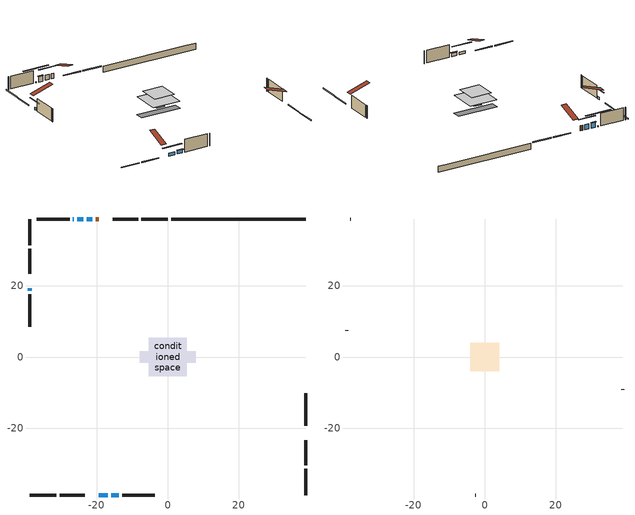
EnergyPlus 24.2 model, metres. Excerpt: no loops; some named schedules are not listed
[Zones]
conditioned space
 floor outside (Floor1 construction): -1.59,-1.59 -1.59,1.59 1.59,1.59 1.59,-1.59 z0.37
 floor adiabatic (AdiabaticFloorConstruction): -5.35,-5.35 -5.35,5.35 5.35,5.35 5.35,-5.35 z2.81
 floor foundation (Slab1 construction): -7.87,-1.58 -7.87,1.58 7.87,1.58 7.87,-1.58 z-1.92
 wall outside (RimJoist1 construction): 0.03,38.76 -7.4,38.76 / -38.76,-38.76 -31.33,-38.76 / -38.76,38.76 -38.76,31.33 / 38.76,-38.76 38.76,-31.33 z0.37:0.67
 wall outside (RimJoist2 construction): -8.32,38.76 -15.41,38.76 / -30.4,-38.76 -23.31,-38.76 / -38.76,30.4 -38.76,23.31 / 38.76,-30.4 38.76,-23.31 z0.37:0.67
 wall outside (AdiabaticWallConstruction 1): -19.36,38.76 -20.22,38.76 z0.37:2.4
 wall outside (AdiabaticWallConstruction): -21.14,38.76 -22.8,38.76 z0.37:2.3; -19.37,-38.76 -16.8,-38.76 z0.37:1.37; -38.76,19.37 -38.76,18.55 z0.37:1.33; -23.73,38.76 -25.42,38.76 z0.37:2.35; -15.87,-38.76 -13.72,-38.76 z0.37:1.63; -26.35,38.76 -26.65,38.76 z0.37:0.72
 wall outside (Wall1 construction): -27.57,38.76 -36.76,38.76 / -12.79,-38.76 -3.61,-38.76 / -38.76,17.62 -38.76,8.44 / 38.76,-19.37 38.76,-10.19 z0.37:5.25
 wall foundation (FoundationWall1 construction): 0.96,38.76,-1.92 0.96,38.76,0.37 34.98,38.76,0.37 34.98,38.76,0.34 38.76,38.76,0.34 38.76,38.76,-1.92
 window (WindowConstruction): -21.14,38.76 -22.8,38.76 z0.37:2.3
 window (WindowConstruction 1): -19.37,-38.76 -16.8,-38.76 z0.37:1.37
 window (WindowConstruction 2): -38.76,19.37 -38.76,18.55 z0.37:1.33
 window (WindowConstruction 3): -23.73,38.76 -25.42,38.76 z0.37:2.35
 window (WindowConstruction 4): -15.87,-38.76 -13.72,-38.76 z0.37:1.63
 window (WindowConstruction 5): -26.35,38.76 -26.65,38.76 z0.37:0.71
 door (Door): -19.36,38.76 -20.21,38.76 z0.37:2.4
 ceiling adiabatic (AdiabaticFloorConstruction): 5.35,-5.35 5.35,5.35 -5.35,5.35 -5.35,-5.35 z2.81
attic - vented
 floor to conditioned space (Floor2 construction Reversed): -4.06,-4.06 -4.06,4.06 4.06,4.06 4.06,-4.06 z5.25
 wall outside (Wall3 construction): -37.69,38.76 -37.83,38.76 / -2.68,-38.76 -2.53,-38.76 / -38.76,7.51 -38.76,7.36 / 38.76,-9.26 38.76,-9.11 z0.37:5.25
 roof outside (Roof1 construction): -18.43,38.76,5.25 -18.43,30.84,7.89 -16.34,30.84,7.89 -16.34,38.76,5.25; -20.3,-38.76,5.25 -20.3,-30.84,7.89 -22.38,-30.84,7.89 -22.38,-38.76,5.25; -38.76,20.3,5.25 -30.84,20.3,7.89 -30.84,22.38,7.89 -38.76,22.38,5.25; 38.76,-20.3,5.25 30.84,-20.3,7.89 30.84,-22.38,7.89 38.76,-22.38,5.25
shading: -25.44,38.76 -18.5,38.76 -18.5,39.17 -25.44,39.17 z4.94; -14.16,-38.76 -22.01,-38.76 -22.01,-39.17 -14.16,-39.17 z4.01; -38.76,15.91 -38.76,22.01 -39.17,22.01 -39.17,15.91 z3.97; -25.62,38.76 -23.53,38.76 -23.53,39.17 -25.62,39.17 z2.55; -13.52,-38.76 -16.07,-38.76 -16.07,-39.17 -13.52,-39.17 z1.83; -31.73,38.76 -21.27,38.76 -21.27,39.17 -31.73,39.17 z5.79
[Building]
Building 1: Terrain=Suburbs
[Site:Location]
Toronto City Centre_ON: Latitude {deg}=43.63; Longitude {deg}=-79.39; Time Zone {hr}=-5; Elevation {m}=77; Keep Site Location Information=Yes
[Site:GroundTemperature:Shallow]
5.01852, 3.26908, 3.12898, 3.95918, 7.29196, 10.6092, 13.4851, 15.3069, 15.4617, 13.9799, 11.1774, 7.9619
[Site:WaterMainsTemperature]
Calculation Method=Schedule; Temperature Schedule=mains temperature schedule
[Material] Roughness=Rough; Thermal Absorptance=0.9
Name | Thickness {m} | Conductivity {W/m-K} | Density {kg/m3} | Specific Heat {J/kg-K} | Solar Absorptance | Visible Absorptance
asphalt or fiberglass shingles | 0.00635 | 0.162714 | 1121.4 | 1465.45 | 0.4 | 0.4
ceiling loosefill ins | 0.338667 | 0.0480833 | 16.02 | 1046.75 | 0.7 | 0.7
ceiling stud and cavity | 0.1397 | 0.222856 | 65.682 | 1177.47 | 0.7 | 0.7
concrete 4.0 in. | 0.1016 | 1.803125 | 2242.8 | 837.4 | 0.7 | 0.7
concrete 8.0 in. | 0.2032 | 1.803125 | 2242.8 | 837.4 | 0.7 | 0.7
door material | 0.04445 | 0.053851 | 512.64 | 1214.23 | 0.7 | 0.7
exterior vertical ins | 0.0219533 | 0.029427 | 32.04 | 1214.23 | 0.7 | 0.7
floor covering | 0.0127 | 0.0433444 | 54.468 | 1339.84 | 0.6 | 0.6
floor rigid ins; rim joist rigid ins; wall rigid ins | 0.051816 | 0.029427 | 32.04 | 1214.23 | 0.7 | 0.7
floor rigid ins 1; wall rigid ins 1 | 0.512978 | 0.029427 | 32.04 | 1214.23 | 0.7 | 0.7
floor stud and cavity | 0.1397 | 0.0894249 | 92.3553 | 1139.71 | 0.7 | 0.7
floor stud and cavity 1 | 0.1397 | 1.75129 | 37.0049 | 1207.88 | 0.7 | 0.7
furniture material conditioned space 1 | 0.1524 | 0.115458 | 640.8 | 1214.23 | 0.6 | 0.6
gypsum board | 0.0127 | 0.160291 | 801 | 837.4 | 0.6 | 0.6
gypsum board 1 | 0.0127 | 0.160291 | 801 | 837.4 | 0.7 | 0.7
osb sheathing 0.5 in. | 0.0127 | 0.115458 | 512.64 | 1214.23 | 0.7 | 0.7
osb sheathing 0.75 in. | 0.01905 | 0.115458 | 512.64 | 1214.23 | 0.7 | 0.7
osb sheathing 2.0 in. | 0.0508 | 0.115458 | 512.64 | 1214.23 | 0.7 | 0.7
rim joist stud and cavity | 0.0508 | 0.0451784 | 125.044 | 1163.47 | 0.6 | 0.6
rim joist stud and cavity 1 | 0.0508 | 0.0348186 | 125.044 | 1163.47 | 0.6 | 0.6
wall stud and cavity | 0.1397 | 0.164263 | 139.0536 | 1170.24 | 0.7 | 0.7
wall stud and cavity 1 | 0.0889 | 6.9971 | 50.32683 | 1063.81 | 0.6 | 0.6
wall stud and cavity 2 | 0.0889 | 0.380278 | 52.3479 | 1209.89 | 0.7 | 0.7
wall stud and cavity 3 | 0.0889 | 0.391764 | 83.0341 | 1211.67 | 0.7 | 0.7
wood siding | 0.0254 | 0.102417 | 544.68 | 1172.36 | 0.4 | 0.4
wood siding 1 | 0.00254 | 0.102417 | 544.68 | 1172.36 | 0.4 | 0.4
wood siding 2; wood siding 3; wood siding 4 | 0.0254 | 0.102417 | 544.68 | 1172.36 | 0.7 | 0.7
[WindowMaterial:SimpleGlazingSystem]
Name | U-Factor {W/m2-K} | Solar Heat Gain Coefficient
WindowMaterial | 2.8884 | 0.69
WindowMaterial 1 | 2.949721 | 0.64
WindowMaterial 2 | 2.95483 | 0.63
WindowMaterial 3 | 2.8867 | 0.7
WindowMaterial 4 | 2.92587 | 0.66
WindowMaterial 5 | 5.76317 | 0.53
[Construction]
AdiabaticFloorConstruction: floor stud and cavity 1, floor rigid ins 1, osb sheathing 0.75 in., floor covering
AdiabaticWallConstruction: wood siding 3, wall rigid ins 1, wall stud and cavity 2, gypsum board
AdiabaticWallConstruction 1: wood siding 4, wall rigid ins 1, wall stud and cavity 2, gypsum board
Door: door material
Floor1 construction: floor stud and cavity, floor rigid ins, osb sheathing 0.75 in., floor covering
Floor2 construction Reversed: gypsum board, ceiling stud and cavity, ceiling loosefill ins
FoundationWall1 construction: concrete 8.0 in., gypsum board 1
furniture construction conditioned space 1: furniture material conditioned space 1
PartitionWallConstruction: gypsum board, wall stud and cavity 3, gypsum board
RimJoist1 construction: wood siding 2, osb sheathing 2.0 in., rim joist stud and cavity
RimJoist2 construction: wood siding 2, rim joist rigid ins, osb sheathing 2.0 in., rim joist stud and cavity 1
Roof1 construction: asphalt or fiberglass shingles
Slab1 construction: concrete 4.0 in.
Wall1 construction: wood siding, wall rigid ins, osb sheathing 0.5 in., wall stud and cavity, gypsum board
Wall3 construction: wood siding 1, wall stud and cavity 1
WindowConstruction: WindowMaterial
WindowConstruction 1: WindowMaterial 1
WindowConstruction 2: WindowMaterial 2
WindowConstruction 3: WindowMaterial 3
WindowConstruction 4: WindowMaterial 4
WindowConstruction 5: WindowMaterial 5
[Zone] Multiplier=1; Part of Total Floor Area=Yes
Name | Volume {m3}
attic - vented | 28.2916
conditioned space | 421.6
[Space]
Name | Zone | Volume {m3}
attic - vented 1 | attic - vented | 28.2916
conditioned space 1 | conditioned space | 421.6
[ZoneInfiltration:EffectiveLeakageArea]
infil attic - vented 1: Zone or Space=attic - vented 1; Schedule=Always On Discrete; Effective Air Leakage Area {cm2}=2781.05; Stack Coefficient=0.000522608; Wind Coefficient=1.54457e-05
[ZoneMixing]
whole house fan mix: Zone or Space=attic - vented; Schedule=Always On Continuous; Design Flow Rate Calculation Method=Flow/Zone; Design Flow Rate {m3/s}=0; Source Zone or Space=conditioned space
[SurfaceProperty:ExposedFoundationPerimeter]
Slab1: Exposed Perimeter Calculation Method=TotalExposedPerimeter; Total Exposed Perimeter {m}=37.796
[InternalMass] Zone or ZoneList=conditioned space; Space or SpaceList=conditioned space 1
Name | Construction | Surface Area {m2}
furniture mass conditioned space 1 | furniture construction conditioned space 1 | 69.792
partition wall mass | PartitionWallConstruction | 174.48
[Lights]
interior lighting: Zone or ZoneList or Space or SpaceList=conditioned space 1; Schedule=interior lighting schedule; Design Level Calculation Method=LightingLevel; Lighting Level {W}=343.2; Return Air Fraction=0; Fraction Radiant=0.6; Fraction Visible=0.2; Fraction Replaceable=1
[People]
occupants: Zone or ZoneList or Space or SpaceList=conditioned space 1; Number of People Schedule=occupants schedule; Number of People Calculation Method=People; Number of People=3; Fraction Radiant=0.314171; Sensible Heat Fraction=0.56303; Activity Level Schedule=occupants activity schedule; Carbon Dioxide Generation Rate {m3/s-W}=0; Enable ASHRAE 55 Comfort Warnings=No; Mean Radiant Temperature Calculation Type=EnclosureAveraged
[ElectricEquipment] Zone or ZoneList or Space or SpaceList=conditioned space 1; Design Level Calculation Method=EquipmentLevel
Name | Schedule | Design Level {W} | Fraction Latent | Fraction Radiant | Fraction Lost
clothes dryer | clothes dryer schedule | 140.772 | 0.015 | 0.081 | 0.85
clothes washer | clothes washer schedule | 32.1985 | 0.03 | 0.162 | 0.7
cooking range | cooking range schedule | 215.147 | 0.08 | 0.432 | 0.2
dishwasher | dishwasher schedule | 66.8632 | 0.3 | 0.18 | 0.4
fridge | fridge schedule | 72.9452 | 0 | 0.6 | 0
mech vent bath fan 0 | mech vent bath fan 0 schedule | 50.2 | 0 | 0 | 1
mech vent bath fan 1 | mech vent bath fan 1 schedule | 50.2 | 0 | 0 | 1
mech vent house fan | mech vent house fan schedule | 0 | 0 | 0 | 1
mech vent house fan cfis | mech vent house fan cfis schedule | 0 | 0 | 0 | 0
mech vent range fan 0 | mech vent range fan 0 schedule | 57 | 0 | 0 | 1
misc plug loads | misc plug loads schedule | 494.7 | 0.045 | 0.513 | 0.1
whole house fan | Always On Discrete | 0 | 0 | 0 | 1
[OtherEquipment] Zone or ZoneList or Space or SpaceList=conditioned space 1; Design Level Calculation Method=EquipmentLevel
Name | Fuel Type | Schedule | Design Level {W} | Fraction Latent | Fraction Radiant | Fraction Lost
clothes dryer 1 | Electricity | clothes dryer schedule | 0 | 0.015 | 0.081 | 0.85
cooking range 1 | Electricity | cooking range schedule | 0 | 0.08 | 0.432 | 0.2
general water use latent | None | general water use schedule | 62.594 | 1 | 0 | 0
general water use sensible | None | general water use schedule | -61.6891 | 0 | 0.6 | 0
mech vent house fan latent load | None | Always On Discrete | 0 | 1 | 0 | 0
mech vent house fan sensible load | None | Always On Discrete | 0 | 0 | 0 | 0
water heater energy adjustment1 | NaturalGas | Always On Discrete | 0.01 | 0 | 0 | 1
[ZoneInfiltration:DesignFlowRate] Zone or ZoneList or Space or SpaceList=conditioned space 1; Schedule=Always On Discrete; Design Flow Rate Calculation Method=Flow/Zone; Design Flow Rate {m3/s}=0
infil flow; natural vent flow; whole house fan flow
[AvailabilityManager:Scheduled]
central ac and furnace airloop Availability Manager: Schedule=Always On Discrete
[Foundation:Kiva]
Foundation Kiva 1: Initial Indoor Air Temperature {C}=18; Wall Height Above Grade {m}=0.369997; Wall Depth Below Slab {m}=0.2032; Custom Block Material Name 1=exterior vertical ins; Custom Block Depth 1 {m}=2.28999; Custom Block X Position 1 {m}=0.2159; Custom Block Z Position 1 {m}=0
[Foundation:Kiva:Settings]
Soil Conductivity {W/m-K}=0.849921; Soil Density {kg/m3}=1842.3; Soil Specific Heat {J/kg-K}=418.7; Ground Solar Absorptivity=0.9; Ground Thermal Absorptivity=0.9; Ground Surface Roughness {m}=0.03; Far-Field Width {m}=40; Deep-Ground Boundary Condition=ZeroFlux; Deep-Ground Depth {m}=40; Minimum Cell Dimension {m}=0.2; Maximum Cell Growth Coefficient=3; Simulation Timestep=Timestep
[Exterior:Lights]
exterior lighting: Schedule=exterior lighting schedule; Design Level {W}=75.6
[EnergyManagementSystem:GlobalVariable]
central_ac_and_furnace_airloop_Fan_RTF
infil_program_Qfan
infil_program_Qinf
natural_vent_program_Qnv
natural_vent_program_Qwhf
[EnergyManagementSystem:Sensor]
Name | Output:Variable or Output:Meter Index Key | Output:Variable or Output:Meter
airflow_gain | infil flow | Infiltration Sensible Heat Gain Energy
airflow_gain_1 | natural vent flow | Infiltration Sensible Heat Gain Energy
airflow_gain_2 | whole house fan flow | Infiltration Sensible Heat Gain Energy
airflow_loss | infil flow | Infiltration Sensible Heat Loss Energy
airflow_loss_1 | natural vent flow | Infiltration Sensible Heat Loss Energy
airflow_loss_2 | whole house fan flow | Infiltration Sensible Heat Loss Energy
clg_load_cond |  | Cooling:EnergyTransfer:Zone:CONDITIONED SPACE
clg_sp_s; clg_sp_s_1 | cooling setpoint | Schedule Value
clothes_dryer_exhaust_0_sch_s | clothes dryer exhaust 0 schedule | Schedule Value
cool_season | cooling season schedule | Schedule Value
htg_load_cond |  | Heating:EnergyTransfer:Zone:CONDITIONED SPACE
htg_sp_s; htg_sp_s_1 | heating setpoint | Schedule Value
ig_ee_conv | clothes dryer | Electric Equipment Convective Heating Energy
ig_ee_conv_2 | cooking range | Electric Equipment Convective Heating Energy
ig_ee_conv_4 | fridge | Electric Equipment Convective Heating Energy
ig_ee_conv_5 | misc plug loads | Electric Equipment Convective Heating Energy
ig_ee_conv_6 | whole house fan | Electric Equipment Convective Heating Energy
ig_ee_rad | clothes dryer | Electric Equipment Radiant Heating Energy
ig_ee_rad_2 | cooking range | Electric Equipment Radiant Heating Energy
ig_ee_rad_4 | fridge | Electric Equipment Radiant Heating Energy
ig_ee_rad_5 | misc plug loads | Electric Equipment Radiant Heating Energy
ig_ee_rad_6 | whole house fan | Electric Equipment Radiant Heating Energy
ig_lgt_conv | interior lighting | Lights Convective Heating Energy
ig_lgt_rad | interior lighting | Lights Radiant Heating Energy
ig_lgt_vis | interior lighting | Lights Visible Radiation Heating Energy
ig_oe_conv | clothes dryer 1 | Other Equipment Convective Heating Energy
ig_oe_conv_1 | cooking range 1 | Other Equipment Convective Heating Energy
ig_oe_conv_2 | general water use latent | Other Equipment Convective Heating Energy
ig_oe_conv_3 | general water use sensible | Other Equipment Convective Heating Energy
ig_oe_conv_4 | water heater energy adjustment1 | Other Equipment Convective Heating Energy
ig_oe_rad | clothes dryer 1 | Other Equipment Radiant Heating Energy
ig_oe_rad_1 | cooking range 1 | Other Equipment Radiant Heating Energy
ig_oe_rad_2 | general water use latent | Other Equipment Radiant Heating Energy
ig_oe_rad_3 | general water use sensible | Other Equipment Radiant Heating Energy
ig_oe_rad_4 | water heater energy adjustment1 | Other Equipment Radiant Heating Energy
ig_ppl_conv | occupants | People Convective Heating Energy
ig_ppl_rad | occupants | People Radiant Heating Energy
im_conv | furniture mass conditioned space 1 | Surface Inside Face Convection Heat Gain Energy
im_conv_1 | partition wall mass | Surface Inside Face Convection Heat Gain Energy
im_ig | furniture mass conditioned space 1 | Surface Inside Face Internal Gains Radiation Heat Gain Energy
im_ig_1 | partition wall mass | Surface Inside Face Internal Gains Radiation Heat Gain Energy
im_lgt | furniture mass conditioned space 1 | Surface Inside Face Lights Radiation Heat Gain Energy
im_lgt_1 | partition wall mass | Surface Inside Face Lights Radiation Heat Gain Energy
im_sol | furniture mass conditioned space 1 | Surface Inside Face Solar Radiation Heat Gain Energy
im_sol_1 | partition wall mass | Surface Inside Face Solar Radiation Heat Gain Energy
im_surf | furniture mass conditioned space 1 | Surface Inside Face Net Surface Thermal Radiation Heat Gain Energy
im_surf_1 | partition wall mass | Surface Inside Face Net Surface Thermal Radiation Heat Gain Energy
mech_vent_bath_fan_0_sch_s | mech vent bath fan 0 schedule | Schedule Value
mech_vent_bath_fan_1_sch_s | mech vent bath fan 1 schedule | Schedule Value
mech_vent_range_fan_0_sch_s | mech vent range fan 0 schedule | Schedule Value
mv_conv | mech vent bath fan 0 | Electric Equipment Convective Heating Energy
mv_conv_1 | mech vent bath fan 1 | Electric Equipment Convective Heating Energy
mv_conv_2 | mech vent house fan | Electric Equipment Convective Heating Energy
mv_conv_3 | mech vent house fan cfis | Electric Equipment Convective Heating Energy
mv_conv_4 | mech vent range fan 0 | Electric Equipment Convective Heating Energy
mv_conv_5 | mech vent house fan latent load | Other Equipment Convective Heating Energy
mv_conv_6 | mech vent house fan sensible load | Other Equipment Convective Heating Energy
mv_rad | mech vent bath fan 0 | Electric Equipment Radiant Heating Energy
mv_rad_1 | mech vent bath fan 1 | Electric Equipment Radiant Heating Energy
mv_rad_2 | mech vent house fan | Electric Equipment Radiant Heating Energy
mv_rad_3 | mech vent house fan cfis | Electric Equipment Radiant Heating Energy
mv_rad_4 | mech vent range fan 0 | Electric Equipment Radiant Heating Energy
mv_rad_5 | mech vent house fan latent load | Other Equipment Radiant Heating Energy
mv_rad_6 | mech vent house fan sensible load | Other Equipment Radiant Heating Energy
natural_vent_s | natural vent schedule | Schedule Value
out_pb_s |  | Site Outdoor Air Barometric Pressure
out_wt_s |  | Site Outdoor Air Humidity Ratio
site_vw_s |  | Site Wind Speed
ss_back_out | Window1 | Surface Window Shortwave from Zone Back Out Window Heat Transfer Rate
ss_back_out_1 | Window2 | Surface Window Shortwave from Zone Back Out Window Heat Transfer Rate
ss_back_out_2 | Window5 | Surface Window Shortwave from Zone Back Out Window Heat Transfer Rate
ss_back_out_3 | Window6 | Surface Window Shortwave from Zone Back Out Window Heat Transfer Rate
ss_back_out_4 | Window7 | Surface Window Shortwave from Zone Back Out Window Heat Transfer Rate
ss_back_out_5 | Window9 | Surface Window Shortwave from Zone Back Out Window Heat Transfer Rate
ss_conv | Door1 | Surface Inside Face Convection Heat Gain Energy
ss_conv_1 | Window1 | Surface Inside Face Convection Heat Gain Energy
ss_conv_2 | Window2 | Surface Inside Face Convection Heat Gain Energy
ss_conv_3 | Window5 | Surface Inside Face Convection Heat Gain Energy
ss_conv_4 | Window6 | Surface Inside Face Convection Heat Gain Energy
ss_conv_5 | Window7 | Surface Inside Face Convection Heat Gain Energy
ss_conv_6 | Window9 | Surface Inside Face Convection Heat Gain Energy
ss_ig | Door1 | Surface Inside Face Internal Gains Radiation Heat Gain Energy
ss_ig_1 | Window1 | Surface Inside Face Internal Gains Radiation Heat Gain Energy
ss_ig_2 | Window2 | Surface Inside Face Internal Gains Radiation Heat Gain Energy
ss_ig_3 | Window5 | Surface Inside Face Internal Gains Radiation Heat Gain Energy
ss_ig_4 | Window6 | Surface Inside Face Internal Gains Radiation Heat Gain Energy
ss_ig_5 | Window7 | Surface Inside Face Internal Gains Radiation Heat Gain Energy
ss_ig_6 | Window9 | Surface Inside Face Internal Gains Radiation Heat Gain Energy
ss_lgt | Door1 | Surface Inside Face Lights Radiation Heat Gain Energy
ss_sol | Door1 | Surface Inside Face Solar Radiation Heat Gain Energy
ss_surf | Door1 | Surface Inside Face Net Surface Thermal Radiation Heat Gain Energy
ss_surf_1 | Window1 | Surface Inside Face Net Surface Thermal Radiation Heat Gain Energy
ss_surf_2 | Window2 | Surface Inside Face Net Surface Thermal Radiation Heat Gain Energy
ss_surf_3 | Window5 | Surface Inside Face Net Surface Thermal Radiation Heat Gain Energy
ss_surf_4 | Window6 | Surface Inside Face Net Surface Thermal Radiation Heat Gain Energy
ss_surf_5 | Window7 | Surface Inside Face Net Surface Thermal Radiation Heat Gain Energy
ss_surf_6 | Window9 | Surface Inside Face Net Surface Thermal Radiation Heat Gain Energy
ss_trans_in | Window1 | Surface Window Transmitted Solar Radiation Rate
ss_trans_in_1 | Window2 | Surface Window Transmitted Solar Radiation Rate
ss_trans_in_2 | Window5 | Surface Window Transmitted Solar Radiation Rate
ss_trans_in_3 | Window6 | Surface Window Transmitted Solar Radiation Rate
ss_trans_in_4 | Window7 | Surface Window Transmitted Solar Radiation Rate
ss_trans_in_5 | Window9 | Surface Window Transmitted Solar Radiation Rate
ss_trans_out | Window1 | Surface Inside Face Initial Transmitted Diffuse Transmitted Out Window Solar Radiation Rate
ss_trans_out_1 | Window2 | Surface Inside Face Initial Transmitted Diffuse Transmitted Out Window Solar Radiation Rate
ss_trans_out_2 | Window5 | Surface Inside Face Initial Transmitted Diffuse Transmitted Out Window Solar Radiation Rate
ss_trans_out_3 | Window6 | Surface Inside Face Initial Transmitted Diffuse Transmitted Out Window Solar Radiation Rate
ss_trans_out_4 | Window7 | Surface Inside Face Initial Transmitted Diffuse Transmitted Out Window Solar Radiation Rate
ss_trans_out_5 | Window9 | Surface Inside Face Initial Transmitted Diffuse Transmitted Out Window Solar Radiation Rate
s_conv | Floor1 | Surface Inside Face Convection Heat Gain Energy
s_conv_1 | Floor2 | Surface Inside Face Convection Heat Gain Energy
s_conv_10 | RimJoist2:180 | Surface Inside Face Convection Heat Gain Energy
s_conv_11 | RimJoist2:270 | Surface Inside Face Convection Heat Gain Energy
s_conv_12 | RimJoist2:90 | Surface Inside Face Convection Heat Gain Energy
s_conv_13 | Slab1 | Surface Inside Face Convection Heat Gain Energy
s_conv_14 | Wall1:0 | Surface Inside Face Convection Heat Gain Energy
s_conv_15 | Wall1:180 | Surface Inside Face Convection Heat Gain Energy
s_conv_16 | Wall1:270 | Surface Inside Face Convection Heat Gain Energy
s_conv_17 | Wall1:90 | Surface Inside Face Convection Heat Gain Energy
s_conv_2 | FoundationWall1 | Surface Inside Face Convection Heat Gain Energy
s_conv_3 | inferred conditioned ceiling | Surface Inside Face Convection Heat Gain Energy
s_conv_4 | inferred conditioned floor | Surface Inside Face Convection Heat Gain Energy
s_conv_5 | RimJoist1:0 | Surface Inside Face Convection Heat Gain Energy
s_conv_6 | RimJoist1:180 | Surface Inside Face Convection Heat Gain Energy
s_conv_7 | RimJoist1:270 | Surface Inside Face Convection Heat Gain Energy
s_conv_8 | RimJoist1:90 | Surface Inside Face Convection Heat Gain Energy
s_conv_9 | RimJoist2:0 | Surface Inside Face Convection Heat Gain Energy
s_ig | Floor1 | Surface Inside Face Internal Gains Radiation Heat Gain Energy
s_ig_1 | Floor2 | Surface Inside Face Internal Gains Radiation Heat Gain Energy
s_ig_10 | RimJoist2:180 | Surface Inside Face Internal Gains Radiation Heat Gain Energy
s_ig_11 | RimJoist2:270 | Surface Inside Face Internal Gains Radiation Heat Gain Energy
s_ig_12 | RimJoist2:90 | Surface Inside Face Internal Gains Radiation Heat Gain Energy
s_ig_13 | Slab1 | Surface Inside Face Internal Gains Radiation Heat Gain Energy
s_ig_14 | Wall1:0 | Surface Inside Face Internal Gains Radiation Heat Gain Energy
s_ig_15 | Wall1:180 | Surface Inside Face Internal Gains Radiation Heat Gain Energy
s_ig_16 | Wall1:270 | Surface Inside Face Internal Gains Radiation Heat Gain Energy
s_ig_17 | Wall1:90 | Surface Inside Face Internal Gains Radiation Heat Gain Energy
s_ig_2 | FoundationWall1 | Surface Inside Face Internal Gains Radiation Heat Gain Energy
s_ig_3 | inferred conditioned ceiling | Surface Inside Face Internal Gains Radiation Heat Gain Energy
s_ig_4 | inferred conditioned floor | Surface Inside Face Internal Gains Radiation Heat Gain Energy
s_ig_5 | RimJoist1:0 | Surface Inside Face Internal Gains Radiation Heat Gain Energy
s_ig_6 | RimJoist1:180 | Surface Inside Face Internal Gains Radiation Heat Gain Energy
s_ig_7 | RimJoist1:270 | Surface Inside Face Internal Gains Radiation Heat Gain Energy
s_ig_8 | RimJoist1:90 | Surface Inside Face Internal Gains Radiation Heat Gain Energy
s_ig_9 | RimJoist2:0 | Surface Inside Face Internal Gains Radiation Heat Gain Energy
s_lgt | Floor1 | Surface Inside Face Lights Radiation Heat Gain Energy
s_lgt_1 | Floor2 | Surface Inside Face Lights Radiation Heat Gain Energy
s_lgt_10 | RimJoist2:180 | Surface Inside Face Lights Radiation Heat Gain Energy
s_lgt_11 | RimJoist2:270 | Surface Inside Face Lights Radiation Heat Gain Energy
s_lgt_12 | RimJoist2:90 | Surface Inside Face Lights Radiation Heat Gain Energy
s_lgt_13 | Slab1 | Surface Inside Face Lights Radiation Heat Gain Energy
s_lgt_14 | Wall1:0 | Surface Inside Face Lights Radiation Heat Gain Energy
s_lgt_15 | Wall1:180 | Surface Inside Face Lights Radiation Heat Gain Energy
s_lgt_16 | Wall1:270 | Surface Inside Face Lights Radiation Heat Gain Energy
s_lgt_17 | Wall1:90 | Surface Inside Face Lights Radiation Heat Gain Energy
s_lgt_2 | FoundationWall1 | Surface Inside Face Lights Radiation Heat Gain Energy
s_lgt_3 | inferred conditioned ceiling | Surface Inside Face Lights Radiation Heat Gain Energy
s_lgt_4 | inferred conditioned floor | Surface Inside Face Lights Radiation Heat Gain Energy
s_lgt_5 | RimJoist1:0 | Surface Inside Face Lights Radiation Heat Gain Energy
s_lgt_6 | RimJoist1:180 | Surface Inside Face Lights Radiation Heat Gain Energy
s_lgt_7 | RimJoist1:270 | Surface Inside Face Lights Radiation Heat Gain Energy
s_lgt_8 | RimJoist1:90 | Surface Inside Face Lights Radiation Heat Gain Energy
s_lgt_9 | RimJoist2:0 | Surface Inside Face Lights Radiation Heat Gain Energy
s_sol | Floor1 | Surface Inside Face Solar Radiation Heat Gain Energy
s_sol_1 | Floor2 | Surface Inside Face Solar Radiation Heat Gain Energy
s_sol_10 | RimJoist2:180 | Surface Inside Face Solar Radiation Heat Gain Energy
s_sol_11 | RimJoist2:270 | Surface Inside Face Solar Radiation Heat Gain Energy
s_sol_12 | RimJoist2:90 | Surface Inside Face Solar Radiation Heat Gain Energy
s_sol_13 | Slab1 | Surface Inside Face Solar Radiation Heat Gain Energy
s_sol_14 | Wall1:0 | Surface Inside Face Solar Radiation Heat Gain Energy
